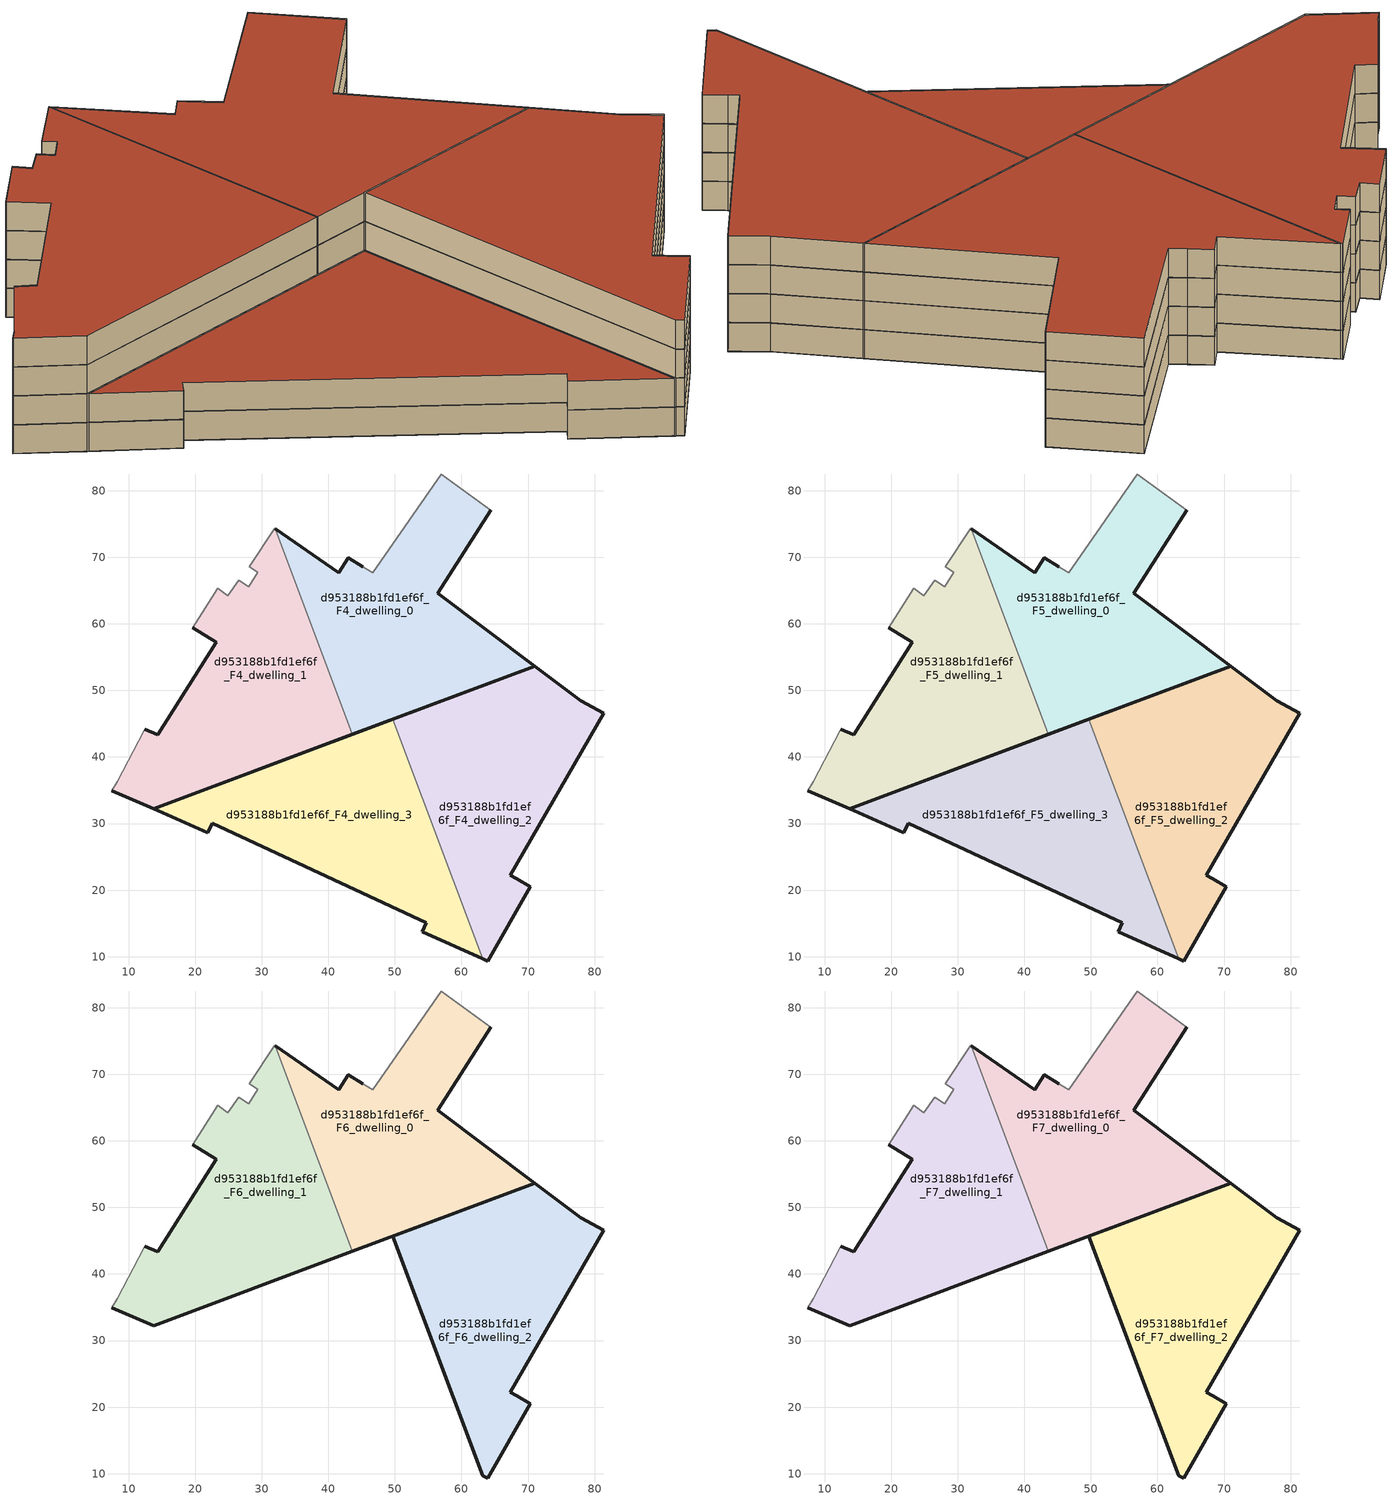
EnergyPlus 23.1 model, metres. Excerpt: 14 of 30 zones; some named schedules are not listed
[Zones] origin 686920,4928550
d953188b1fd1ef6f_F4_dwelling_0
 floor to d953188b1fd1ef6f_F3_dwelling_0 (EU_floor_Construction): 71.02,53.65 56.42,64.57 64.36,77.07 56.97,82.51 46.65,67.71 45.15,68.57 42.97,69.92 41.56,67.66 32.03,74.32 43.62,43.38 z12
 wall outside (EU_wall_Construction): 64.36,77.07 56.42,64.57 71.02,53.65 43.62,43.38 / 32.03,74.32 41.56,67.66 42.97,69.92 45.15,68.57 z12:15
 wall adiabatic (EU_wall_Construction): 45.15,68.57 46.65,67.71 56.97,82.51 64.36,77.07 z12:15
 wall to d953188b1fd1ef6f_F4_dwelling_1 (EU_wall_Construction): 43.62,43.38 32.03,74.32 z12:15
d953188b1fd1ef6f_F4_dwelling_1
 floor to d953188b1fd1ef6f_F3_dwelling_1 (EU_floor_Construction): 43.62,43.38 32.03,74.32 31.95,74.38 28.15,68.56 29.36,67.75 28.02,65.6 26.54,66.54 24.92,64.25 23.39,65.38 19.61,59.39 23.16,57.23 14.41,43.36 12.44,44.16 12.37,44.04 8.32,36.27 7.47,34.96 13.76,32.2 z12
 wall outside (EU_wall_Construction): 43.62,43.38 13.76,32.2 7.47,34.96 / 12.44,44.16 14.41,43.36 23.16,57.23 19.61,59.39 z12:15
 wall adiabatic (EU_wall_Construction): 19.61,59.39 23.39,65.38 24.92,64.25 26.54,66.54 28.02,65.6 29.36,67.75 28.15,68.56 31.95,74.38 32.03,74.32 / 7.47,34.96 8.32,36.27 12.37,44.04 12.44,44.16 z12:15
d953188b1fd1ef6f_F4_dwelling_2
 floor to d953188b1fd1ef6f_F3_dwelling_2 (EU_floor_Construction): 70.35,20.51 68.28,21.7 67.32,22.25 81.36,46.57 77.94,48.47 71.02,53.65 49.69,45.66 63.16,9.69 63.92,9.35 z12
 wall outside (EU_wall_Construction): 49.69,45.66 71.02,53.65 77.94,48.47 81.36,46.57 67.32,22.25 68.28,21.7 70.35,20.51 63.92,9.35 63.16,9.69 z12:15
 wall to d953188b1fd1ef6f_F4_dwelling_3 (EU_wall_Construction): 63.16,9.69 49.69,45.66 z12:15
d953188b1fd1ef6f_F4_dwelling_3
 floor to d953188b1fd1ef6f_F3_dwelling_3 (EU_floor_Construction): 63.16,9.69 49.69,45.66 13.76,32.2 21.9,28.62 22.54,30.06 54.72,15.12 54.08,13.75 z12
 wall outside (EU_wall_Construction): 63.16,9.69 54.08,13.75 54.72,15.12 22.54,30.06 21.9,28.62 13.76,32.2 49.69,45.66 z12:15
d953188b1fd1ef6f_F5_dwelling_0
 floor to d953188b1fd1ef6f_F4_dwelling_0 (EU_floor_Construction): 71.02,53.65 56.42,64.57 64.36,77.07 56.97,82.51 46.65,67.71 45.15,68.57 42.97,69.92 41.56,67.66 32.03,74.32 43.62,43.38 z15
 wall outside (EU_wall_Construction): 64.36,77.07 56.42,64.57 71.02,53.65 43.62,43.38 / 32.03,74.32 41.56,67.66 42.97,69.92 45.15,68.57 z15:18
 wall adiabatic (EU_wall_Construction): 45.15,68.57 46.65,67.71 56.97,82.51 64.36,77.07 z15:18
 wall to d953188b1fd1ef6f_F5_dwelling_1 (EU_wall_Construction): 43.62,43.38 32.03,74.32 z15:18
d953188b1fd1ef6f_F5_dwelling_1
 floor to d953188b1fd1ef6f_F4_dwelling_1 (EU_floor_Construction): 43.62,43.38 32.03,74.32 31.95,74.38 28.15,68.56 29.36,67.75 28.02,65.6 26.54,66.54 24.92,64.25 23.39,65.38 19.61,59.39 23.16,57.23 14.41,43.36 12.44,44.16 12.37,44.04 8.32,36.27 7.47,34.96 13.76,32.2 z15
 wall outside (EU_wall_Construction): 43.62,43.38 13.76,32.2 7.47,34.96 / 12.44,44.16 14.41,43.36 23.16,57.23 19.61,59.39 z15:18
 wall adiabatic (EU_wall_Construction): 19.61,59.39 23.39,65.38 24.92,64.25 26.54,66.54 28.02,65.6 29.36,67.75 28.15,68.56 31.95,74.38 32.03,74.32 / 7.47,34.96 8.32,36.27 12.37,44.04 12.44,44.16 z15:18
d953188b1fd1ef6f_F5_dwelling_2
 floor to d953188b1fd1ef6f_F4_dwelling_2 (EU_floor_Construction): 70.35,20.51 68.28,21.7 67.32,22.25 81.36,46.57 77.94,48.47 71.02,53.65 49.69,45.66 63.16,9.69 63.92,9.35 z15
 wall outside (EU_wall_Construction): 49.69,45.66 71.02,53.65 77.94,48.47 81.36,46.57 67.32,22.25 68.28,21.7 70.35,20.51 63.92,9.35 63.16,9.69 z15:18
 wall to d953188b1fd1ef6f_F5_dwelling_3 (EU_wall_Construction): 63.16,9.69 49.69,45.66 z15:18
d953188b1fd1ef6f_F5_dwelling_3
 floor to d953188b1fd1ef6f_F4_dwelling_3 (EU_floor_Construction): 63.16,9.69 49.69,45.66 13.76,32.2 21.9,28.62 22.54,30.06 54.72,15.12 54.08,13.75 z15
 wall outside (EU_wall_Construction): 63.16,9.69 54.08,13.75 54.72,15.12 22.54,30.06 21.9,28.62 13.76,32.2 49.69,45.66 z15:18
 roof outside (EU_roof_Construction): 49.69,45.66 63.16,9.69 54.08,13.75 54.72,15.12 22.54,30.06 21.9,28.62 13.76,32.2 z18
d953188b1fd1ef6f_F6_dwelling_0
 floor to d953188b1fd1ef6f_F5_dwelling_0 (EU_floor_Construction): 71.02,53.65 56.42,64.57 64.36,77.07 56.97,82.51 46.65,67.71 45.15,68.57 42.97,69.92 41.56,67.66 32.03,74.32 43.62,43.38 z18
 wall outside (EU_wall_Construction): 64.36,77.07 56.42,64.57 71.02,53.65 43.62,43.38 / 32.03,74.32 41.56,67.66 42.97,69.92 45.15,68.57 z18:21
 wall adiabatic (EU_wall_Construction): 45.15,68.57 46.65,67.71 56.97,82.51 64.36,77.07 z18:21
 wall to d953188b1fd1ef6f_F6_dwelling_1 (EU_wall_Construction): 43.62,43.38 32.03,74.32 z18:21
d953188b1fd1ef6f_F6_dwelling_1
 floor to d953188b1fd1ef6f_F5_dwelling_1 (EU_floor_Construction): 43.62,43.38 32.03,74.32 31.95,74.38 28.15,68.56 29.36,67.75 28.02,65.6 26.54,66.54 24.92,64.25 23.39,65.38 19.61,59.39 23.16,57.23 14.41,43.36 12.44,44.16 12.37,44.04 8.32,36.27 7.47,34.96 13.76,32.2 z18
 wall outside (EU_wall_Construction): 43.62,43.38 13.76,32.2 7.47,34.96 / 12.44,44.16 14.41,43.36 23.16,57.23 19.61,59.39 z18:21
 wall adiabatic (EU_wall_Construction): 19.61,59.39 23.39,65.38 24.92,64.25 26.54,66.54 28.02,65.6 29.36,67.75 28.15,68.56 31.95,74.38 32.03,74.32 / 7.47,34.96 8.32,36.27 12.37,44.04 12.44,44.16 z18:21
d953188b1fd1ef6f_F6_dwelling_2
 floor to d953188b1fd1ef6f_F5_dwelling_2 (EU_floor_Construction): 70.35,20.51 68.28,21.7 67.32,22.25 81.36,46.57 77.94,48.47 71.02,53.65 49.69,45.66 63.16,9.69 63.92,9.35 z18
 wall outside (EU_wall_Construction): 67.32,22.25 68.28,21.7 70.35,20.51 63.92,9.35 63.16,9.69 49.69,45.66 71.02,53.65 77.94,48.47 81.36,46.57 67.32,22.25 z18:21
d953188b1fd1ef6f_F7_dwelling_0
 floor to d953188b1fd1ef6f_F6_dwelling_0 (EU_floor_Construction): 71.02,53.65 56.42,64.57 64.36,77.07 56.97,82.51 46.65,67.71 45.15,68.57 42.97,69.92 41.56,67.66 32.03,74.32 43.62,43.38 z21
 wall outside (EU_wall_Construction): 64.36,77.07 56.42,64.57 71.02,53.65 43.62,43.38 / 32.03,74.32 41.56,67.66 42.97,69.92 45.15,68.57 z21:24
 wall adiabatic (EU_wall_Construction): 45.15,68.57 46.65,67.71 56.97,82.51 64.36,77.07 z21:24
 wall to d953188b1fd1ef6f_F7_dwelling_1 (EU_wall_Construction): 43.62,43.38 32.03,74.32 z21:24
 roof outside (EU_roof_Construction): 64.36,77.07 56.42,64.57 71.02,53.65 43.62,43.38 32.03,74.32 41.56,67.66 42.97,69.92 45.15,68.57 46.65,67.71 56.97,82.51 z24
d953188b1fd1ef6f_F7_dwelling_1
 floor to d953188b1fd1ef6f_F6_dwelling_1 (EU_floor_Construction): 43.62,43.38 32.03,74.32 31.95,74.38 28.15,68.56 29.36,67.75 28.02,65.6 26.54,66.54 24.92,64.25 23.39,65.38 19.61,59.39 23.16,57.23 14.41,43.36 12.44,44.16 12.37,44.04 8.32,36.27 7.47,34.96 13.76,32.2 z21
 wall outside (EU_wall_Construction): 43.62,43.38 13.76,32.2 7.47,34.96 / 12.44,44.16 14.41,43.36 23.16,57.23 19.61,59.39 z21:24
 wall adiabatic (EU_wall_Construction): 19.61,59.39 23.39,65.38 24.92,64.25 26.54,66.54 28.02,65.6 29.36,67.75 28.15,68.56 31.95,74.38 32.03,74.32 / 7.47,34.96 8.32,36.27 12.37,44.04 12.44,44.16 z21:24
 roof outside (EU_roof_Construction): 32.03,74.32 43.62,43.38 13.76,32.2 7.47,34.96 8.32,36.27 12.37,44.04 12.44,44.16 14.41,43.36 23.16,57.23 19.61,59.39 23.39,65.38 24.92,64.25 26.54,66.54 28.02,65.6 29.36,67.75 28.15,68.56 31.95,74.38 z24
d953188b1fd1ef6f_F7_dwelling_2
 floor to d953188b1fd1ef6f_F6_dwelling_2 (EU_floor_Construction): 70.35,20.51 68.28,21.7 67.32,22.25 81.36,46.57 77.94,48.47 71.02,53.65 49.69,45.66 63.16,9.69 63.92,9.35 z21
 wall outside (EU_wall_Construction): 67.32,22.25 68.28,21.7 70.35,20.51 63.92,9.35 63.16,9.69 49.69,45.66 71.02,53.65 77.94,48.47 81.36,46.57 67.32,22.25 z21:24
 roof outside (EU_roof_Construction): 77.94,48.47 81.36,46.57 67.32,22.25 68.28,21.7 70.35,20.51 63.92,9.35 63.16,9.69 49.69,45.66 71.02,53.65 z24
[Building]
EU S2 Campaign: North Axis=0; Terrain=City; Solar Distribution=FullExterior
[Site:Location]
Bologna: Latitude=44.5; Longitude=11.25; Time Zone=1; Elevation=37
[SizingPeriod:WeatherFileDays]
AnnualSizingPeriod: Begin Month=1; Begin Day of Month=1; End Month=12; End Day of Month=31; Day of Week for Start Day=Monday; Use Weather File Daylight Saving Period=No; Use Weather File Rain and Snow Indicators=No
[MATERIAL]
EU_InternalMass_Material: Roughness=MediumRough; Thickness=0.1; Conductivity=1; Density=1800; Specific Heat=900; Thermal Absorptance=0.9; Solar Absorptance=0.7; Visible Absorptance=0.7
[MATERIAL:NOMASS] Roughness=MediumRough; Thermal Absorptance=0.9; Solar Absorptance=0.7; Visible Absorptance=0.7
Name | Thermal Resistance
EU_wall_NoMass | 0.779417
EU_roof_NoMass | 0.435466
EU_floor_NoMass | 0.588222
[CONSTRUCTION]
EU_wall_Construction: EU_wall_NoMass
EU_roof_Construction: EU_roof_NoMass
EU_floor_Construction: EU_floor_NoMass
EU_InternalMass_Construction: EU_InternalMass_Material
[ZONE] Type=1; Multiplier=1; Ceiling Height=autocalculate; Floor Area=autocalculate; Part of Total Floor Area=Yes
Name | Volume
d953188b1fd1ef6f_F4_dwelling_0; d953188b1fd1ef6f_F5_dwelling_0; d953188b1fd1ef6f_F6_dwelling_0; d953188b1fd1ef6f_F7_dwelling_0; d953188b1fd1ef6f_F4_dwelling_3; d953188b1fd1ef6f_F5_dwelling_3 | 2042.7
d953188b1fd1ef6f_F4_dwelling_1; d953188b1fd1ef6f_F5_dwelling_1; d953188b1fd1ef6f_F6_dwelling_1; d953188b1fd1ef6f_F7_dwelling_1 | 2042.67
d953188b1fd1ef6f_F4_dwelling_2; d953188b1fd1ef6f_F5_dwelling_2; d953188b1fd1ef6f_F6_dwelling_2; d953188b1fd1ef6f_F7_dwelling_2 | 2042.63
[INTERNALMASS] Construction=EU_InternalMass_Construction
Name | Zone or ZoneList | Surface Area
d953188b1fd1ef6f_F4_dwelling_0_EU_InternalMass | d953188b1fd1ef6f_F4_dwelling_0 | 680.903
d953188b1fd1ef6f_F4_dwelling_1_EU_InternalMass | d953188b1fd1ef6f_F4_dwelling_1 | 680.887
d953188b1fd1ef6f_F4_dwelling_2_EU_InternalMass | d953188b1fd1ef6f_F4_dwelling_2 | 680.88
d953188b1fd1ef6f_F4_dwelling_3_EU_InternalMass | d953188b1fd1ef6f_F4_dwelling_3 | 680.907
d953188b1fd1ef6f_F5_dwelling_0_EU_InternalMass | d953188b1fd1ef6f_F5_dwelling_0 | 680.903
d953188b1fd1ef6f_F5_dwelling_1_EU_InternalMass | d953188b1fd1ef6f_F5_dwelling_1 | 680.887
d953188b1fd1ef6f_F5_dwelling_2_EU_InternalMass | d953188b1fd1ef6f_F5_dwelling_2 | 680.88
d953188b1fd1ef6f_F5_dwelling_3_EU_InternalMass | d953188b1fd1ef6f_F5_dwelling_3 | 680.907
d953188b1fd1ef6f_F6_dwelling_0_EU_InternalMass | d953188b1fd1ef6f_F6_dwelling_0 | 907.864
d953188b1fd1ef6f_F6_dwelling_1_EU_InternalMass | d953188b1fd1ef6f_F6_dwelling_1 | 907.869
d953188b1fd1ef6f_F6_dwelling_2_EU_InternalMass | d953188b1fd1ef6f_F6_dwelling_2 | 907.829
d953188b1fd1ef6f_F7_dwelling_0_EU_InternalMass | d953188b1fd1ef6f_F7_dwelling_0 | 907.864
d953188b1fd1ef6f_F7_dwelling_1_EU_InternalMass | d953188b1fd1ef6f_F7_dwelling_1 | 907.869
d953188b1fd1ef6f_F7_dwelling_2_EU_InternalMass | d953188b1fd1ef6f_F7_dwelling_2 | 907.829
[OTHEREQUIPMENT] Fuel Type=Electricity; Design Level Calculation Method=Watts/Area; Power per Zone Floor Area=1; Fraction Latent=0; Fraction Radiant=0; Fraction Lost=0; Carbon Dioxide Generation Rate=0; EndUse Subcategory=EU_Step8_InternalGains
Name | Zone or ZoneList or Space or SpaceList | Schedule
EU_Step8_InternalGain_d953188b1fd1ef6f_F4_dwelling_0_f000 | d953188b1fd1ef6f_F4_dwelling_0 | EU_Step8_GainSchedule_d953188b1fd1ef6f_F4_dwelling_0_f000
EU_Step8_InternalGain_d953188b1fd1ef6f_F4_dwelling_1_f000 | d953188b1fd1ef6f_F4_dwelling_1 | EU_Step8_GainSchedule_d953188b1fd1ef6f_F4_dwelling_1_f000
EU_Step8_InternalGain_d953188b1fd1ef6f_F4_dwelling_2_f000 | d953188b1fd1ef6f_F4_dwelling_2 | EU_Step8_GainSchedule_d953188b1fd1ef6f_F4_dwelling_2_f000
EU_Step8_InternalGain_d953188b1fd1ef6f_F4_dwelling_3_f000 | d953188b1fd1ef6f_F4_dwelling_3 | EU_Step8_GainSchedule_d953188b1fd1ef6f_F4_dwelling_3_f000
EU_Step8_InternalGain_d953188b1fd1ef6f_F5_dwelling_0_f000 | d953188b1fd1ef6f_F5_dwelling_0 | EU_Step8_GainSchedule_d953188b1fd1ef6f_F5_dwelling_0_f000
EU_Step8_InternalGain_d953188b1fd1ef6f_F5_dwelling_1_f000 | d953188b1fd1ef6f_F5_dwelling_1 | EU_Step8_GainSchedule_d953188b1fd1ef6f_F5_dwelling_1_f000
EU_Step8_InternalGain_d953188b1fd1ef6f_F5_dwelling_2_f000 | d953188b1fd1ef6f_F5_dwelling_2 | EU_Step8_GainSchedule_d953188b1fd1ef6f_F5_dwelling_2_f000
EU_Step8_InternalGain_d953188b1fd1ef6f_F5_dwelling_3_f000 | d953188b1fd1ef6f_F5_dwelling_3 | EU_Step8_GainSchedule_d953188b1fd1ef6f_F5_dwelling_3_f000
EU_Step8_InternalGain_d953188b1fd1ef6f_F6_dwelling_0_f000 | d953188b1fd1ef6f_F6_dwelling_0 | EU_Step8_GainSchedule_d953188b1fd1ef6f_F6_dwelling_0_f000
EU_Step8_InternalGain_d953188b1fd1ef6f_F6_dwelling_1_f000 | d953188b1fd1ef6f_F6_dwelling_1 | EU_Step8_GainSchedule_d953188b1fd1ef6f_F6_dwelling_1_f000
EU_Step8_InternalGain_d953188b1fd1ef6f_F6_dwelling_2_f000 | d953188b1fd1ef6f_F6_dwelling_2 | EU_Step8_GainSchedule_d953188b1fd1ef6f_F6_dwelling_2_f000
EU_Step8_InternalGain_d953188b1fd1ef6f_F7_dwelling_0_f000 | d953188b1fd1ef6f_F7_dwelling_0 | EU_Step8_GainSchedule_d953188b1fd1ef6f_F7_dwelling_0_f000
EU_Step8_InternalGain_d953188b1fd1ef6f_F7_dwelling_1_f000 | d953188b1fd1ef6f_F7_dwelling_1 | EU_Step8_GainSchedule_d953188b1fd1ef6f_F7_dwelling_1_f000
EU_Step8_InternalGain_d953188b1fd1ef6f_F7_dwelling_2_f000 | d953188b1fd1ef6f_F7_dwelling_2 | EU_Step8_GainSchedule_d953188b1fd1ef6f_F7_dwelling_2_f000
[ZONEVENTILATION:DESIGNFLOWRATE] Schedule=EU_AlwaysOn; Design Flow Rate Calculation Method=AirChanges/Hour; Air Changes per Hour=0.712058; Ventilation Type=Natural; Fan Pressure Rise=0; Fan Total Efficiency=1; Constant Term Coefficient=1; Temperature Term Coefficient=0; Velocity Term Coefficient=0; Velocity Squared Term Coefficient=0; Minimum Indoor Temperature=-100; Maximum Indoor Temperature=100; Delta Temperature=-100; Minimum Outdoor Temperature=-100; Maximum Outdoor Temperature=100; Maximum Wind Speed=40
Name | Zone or ZoneList or Space or SpaceList
EU_ConstantAir_d953188b1fd1ef6f_F4_dwelling_0 | d953188b1fd1ef6f_F4_dwelling_0
EU_ConstantAir_d953188b1fd1ef6f_F4_dwelling_1 | d953188b1fd1ef6f_F4_dwelling_1
EU_ConstantAir_d953188b1fd1ef6f_F4_dwelling_2 | d953188b1fd1ef6f_F4_dwelling_2
EU_ConstantAir_d953188b1fd1ef6f_F4_dwelling_3 | d953188b1fd1ef6f_F4_dwelling_3
EU_ConstantAir_d953188b1fd1ef6f_F5_dwelling_0 | d953188b1fd1ef6f_F5_dwelling_0
EU_ConstantAir_d953188b1fd1ef6f_F5_dwelling_1 | d953188b1fd1ef6f_F5_dwelling_1
EU_ConstantAir_d953188b1fd1ef6f_F5_dwelling_2 | d953188b1fd1ef6f_F5_dwelling_2
EU_ConstantAir_d953188b1fd1ef6f_F5_dwelling_3 | d953188b1fd1ef6f_F5_dwelling_3
EU_ConstantAir_d953188b1fd1ef6f_F6_dwelling_0 | d953188b1fd1ef6f_F6_dwelling_0
EU_ConstantAir_d953188b1fd1ef6f_F6_dwelling_1 | d953188b1fd1ef6f_F6_dwelling_1
EU_ConstantAir_d953188b1fd1ef6f_F6_dwelling_2 | d953188b1fd1ef6f_F6_dwelling_2
EU_ConstantAir_d953188b1fd1ef6f_F7_dwelling_0 | d953188b1fd1ef6f_F7_dwelling_0
EU_ConstantAir_d953188b1fd1ef6f_F7_dwelling_1 | d953188b1fd1ef6f_F7_dwelling_1
EU_ConstantAir_d953188b1fd1ef6f_F7_dwelling_2 | d953188b1fd1ef6f_F7_dwelling_2
[HVACTEMPLATE:THERMOSTAT] Constant Heating Setpoint=20; Constant Cooling Setpoint=50
EU_HeatOnly_d953188b1fd1ef6f_F5_dwelling_0; EU_HeatOnly_d953188b1fd1ef6f_F5_dwelling_1; EU_HeatOnly_d953188b1fd1ef6f_F5_dwelling_2; EU_HeatOnly_d953188b1fd1ef6f_F5_dwelling_3; EU_HeatOnly_d953188b1fd1ef6f_F6_dwelling_0; EU_HeatOnly_d953188b1fd1ef6f_F6_dwelling_1; EU_HeatOnly_d953188b1fd1ef6f_F6_dwelling_2; EU_HeatOnly_d953188b1fd1ef6f_F7_dwelling_0; EU_HeatOnly_d953188b1fd1ef6f_F7_dwelling_1; EU_HeatOnly_d953188b1fd1ef6f_F7_dwelling_2
[HVACTEMPLATE:ZONE:IDEALLOADSAIRSYSTEM] System Availability Schedule=EU_AlwaysOn; Maximum Heating Supply Air Temperature=50; Minimum Cooling Supply Air Temperature=13; Maximum Heating Supply Air Humidity Ratio=0.0156; Minimum Cooling Supply Air Humidity Ratio=0.0077; Heating Limit=NoLimit; Cooling Limit=NoLimit; Heating Availability Schedule=EU_AlwaysOn; Cooling Availability Schedule=EU_CoolingOff; Dehumidification Control Type=ConstantSensibleHeatRatio; Cooling Sensible Heat Ratio=0.7; Dehumidification Setpoint=60; Humidification Control Type=None; Humidification Setpoint=30; Outdoor Air Method=None; Outdoor Air Flow Rate per Person=0.00944; Outdoor Air Flow Rate per Zone Floor Area=0; Outdoor Air Flow Rate per Zone=0; Demand Controlled Ventilation Type=None; Outdoor Air Economizer Type=NoEconomizer; Heat Recovery Type=None; Sensible Heat Recovery Effectiveness=0.7; Latent Heat Recovery Effectiveness=0.65
Name | Template Thermostat
d953188b1fd1ef6f_F4_dwelling_0 | EU_HeatOnly_d953188b1fd1ef6f_F4_dwelling_0
d953188b1fd1ef6f_F4_dwelling_1 | EU_HeatOnly_d953188b1fd1ef6f_F4_dwelling_1
